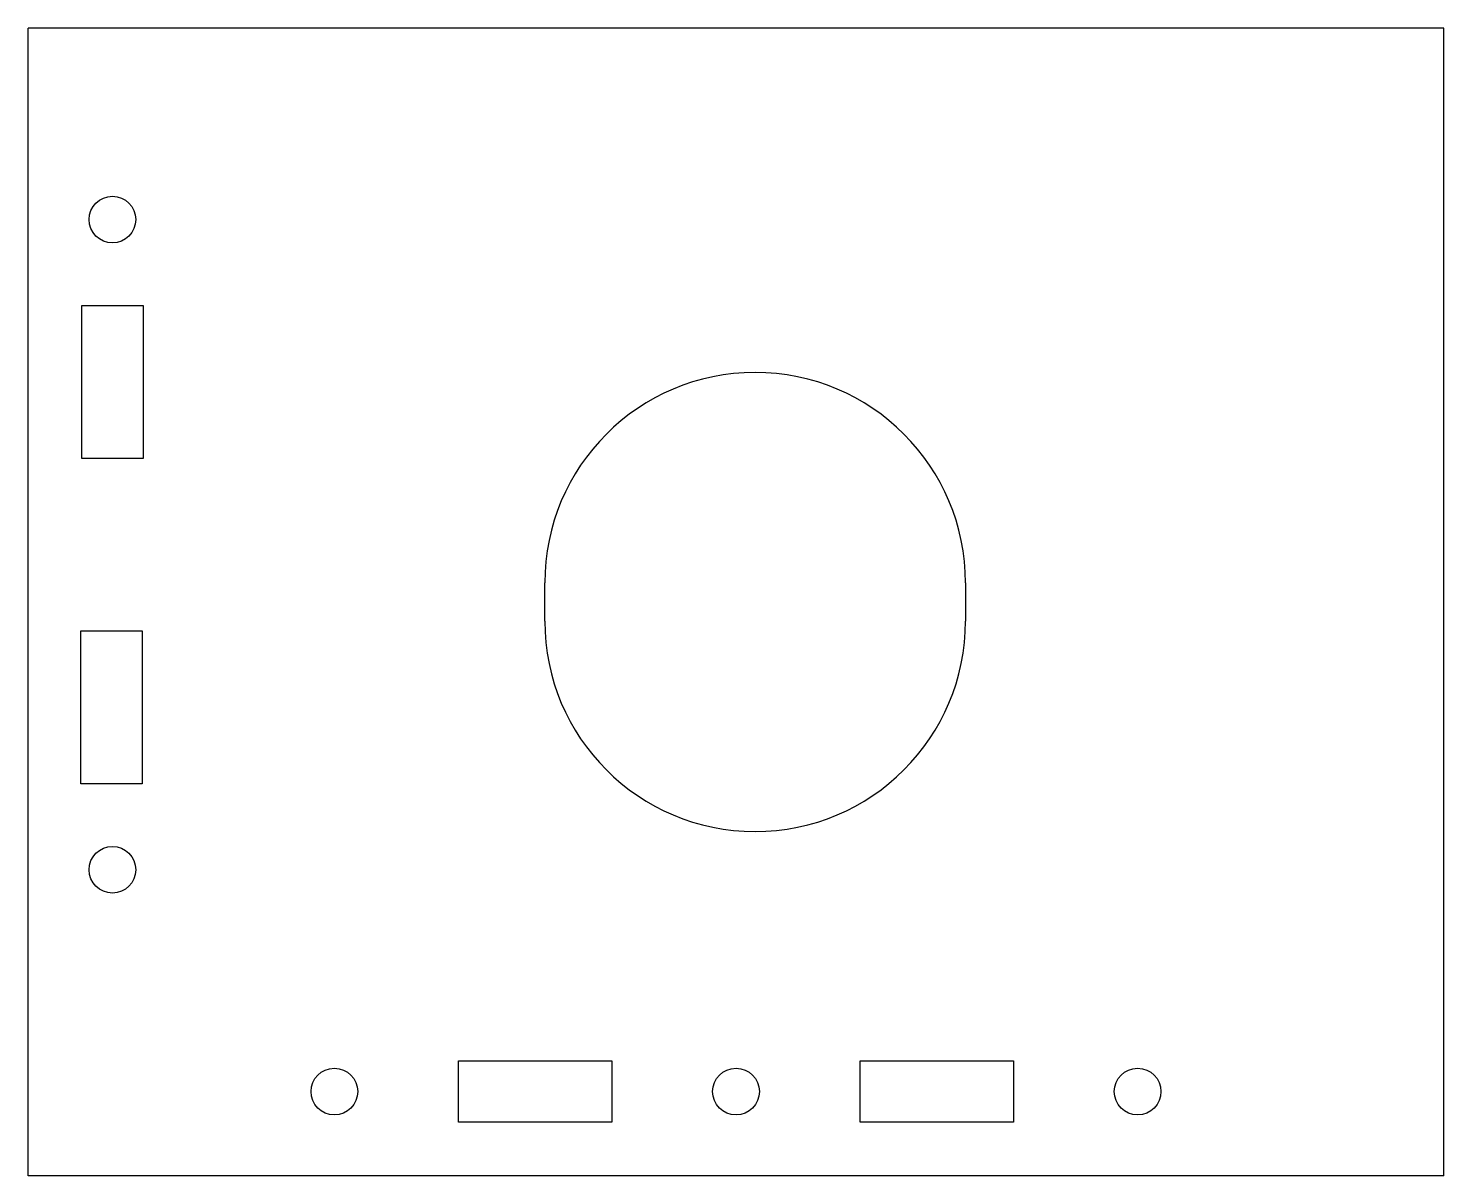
# Model space of a CAD drawing. Header units: millimetres. Extents: x -15 to 170, y -15 to 135.
import ezdxf

# ---------------------------------------------------------------- set-up
doc = ezdxf.new("R2010")
doc.units = ezdxf.units.MM

msp = doc.modelspace()

# ---------------------------------------------------------------- linework, layer by layer
at = {"color": 7, "linetype": 'Continuous'}
for p, q in [((-15, -15), (-15, 135)), ((170, 135), (-15, 135)), ((170, -15), (170, 135)), ((-8, 78.75), (-8, 98.75)), ((-8, 98.75), (0, 98.75)), ((0, 98.75), (0, 78.75)), ((0, 78.75), (-8, 78.75)), ((52.5, 57.5), (52.5, 62.5)), ((107.5, 62.5), (107.5, 57.5)), ((-8.13466, 36.25), (-8.13466, 56.25)), ((-8.13466, 56.25), (-0.13466, 56.25)), ((-0.13466, 56.25), (-0.13466, 36.25)), ((-0.13466, 36.25), (-8.13466, 36.25)), ((41.25, -8), (41.25, 0)), ((41.25, 0), (61.25, 0)), ((61.25, 0), (61.25, -8)), ((93.75, -8), (93.75, 0)), ((93.75, 0), (113.75, 0)), ((113.75, 0), (113.75, -8)), ((61.25, -8), (41.25, -8)), ((113.75, -8), (93.75, -8)), ((170, -15), (-15, -15))]:
    msp.add_line(p, q, dxfattribs=at)
for centre in [(-4, 110), (-4, 25), (25, -4), (77.5, -4), (130, -4)]:
    msp.add_circle(centre, 3.05, dxfattribs=at)
for centre, start, end in [((80, 62.5), 0, 180), ((80, 57.5), 180, 0)]:
    msp.add_arc(centre, 27.5, start, end, dxfattribs=at)

doc.saveas('drawing.dxf')
